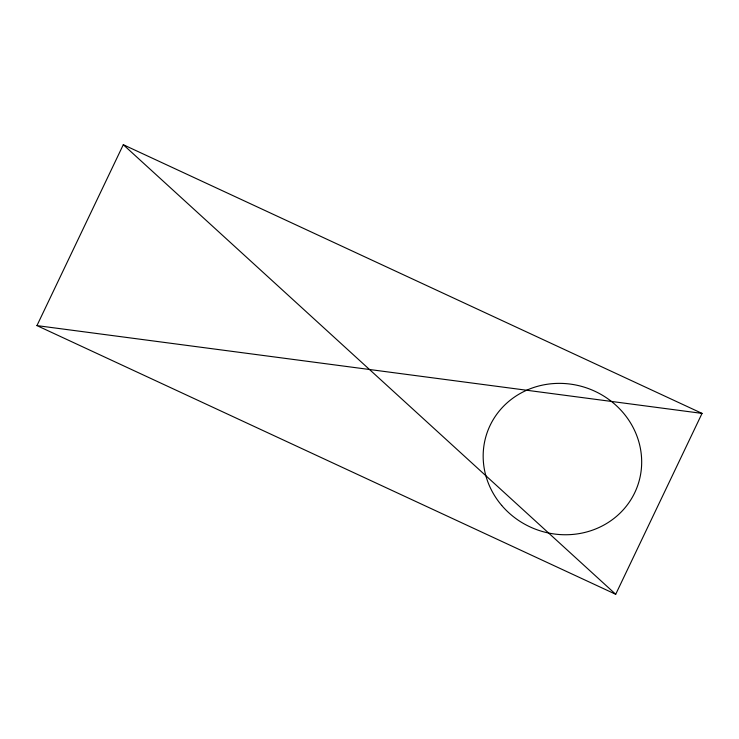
<?xml version="1.0" encoding="UTF-8"?>
<svg xmlns="http://www.w3.org/2000/svg" width="739" height="739" viewBox="0 0 739 739"><rect width="100%" height="100%" fill="white"/><g stroke="black" fill="none" stroke-linecap="round" stroke-linejoin="round"><path stroke-width="1.11" d="M36.95 325.603L123.293 144.715L702.05 413.397L615.707 594.285L36.95 325.603L702.05 413.397M123.293 144.715L615.707 594.285M501.689 505.402A79.794 75.129 20.1 0 0 636.889 487.722A79.794 75.129 20.1 0 0 548.68 384.058A79.794 75.129 20.1 0 0 501.689 505.402"/></g></svg>
